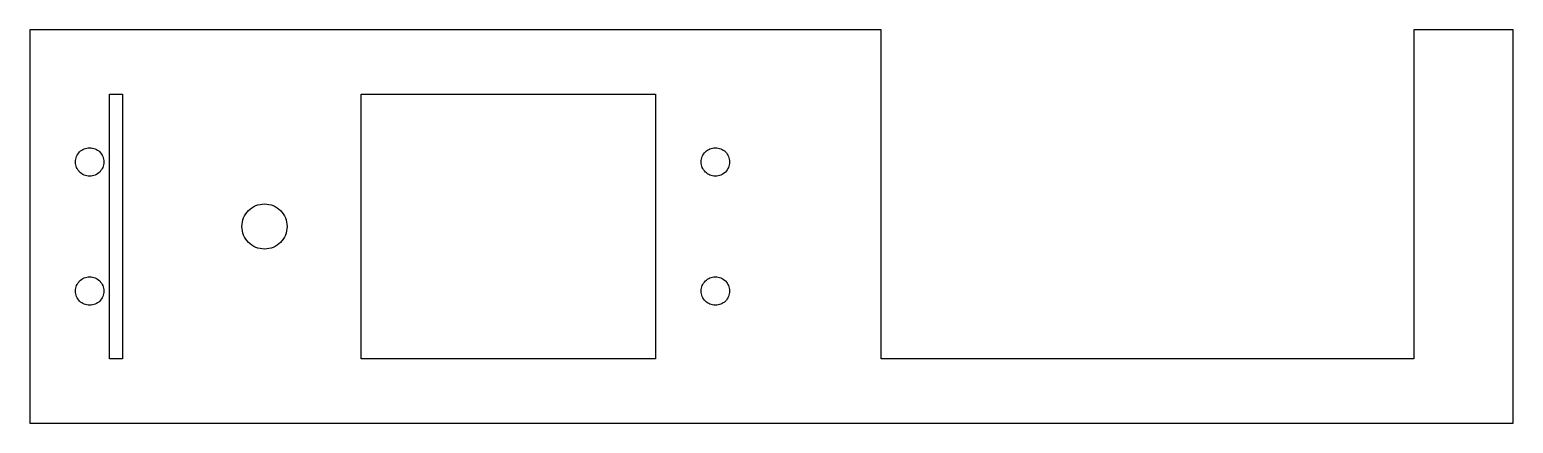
# Model space of a CAD drawing. Header units: metres. Extents: x 0 to 115, y 0 to 30.
import ezdxf

# ---------------------------------------------------------------- set-up
doc = ezdxf.new("R2010")
doc.units = ezdxf.units.M

msp = doc.modelspace()

# ---------------------------------------------------------------- linework, layer by layer
for p, q in [((66, 30.5), (0, 30.5)), ((0, 30.5), (0, 0)), ((66, 5), (66, 30.5)), ((115, 30.5), (107.3, 30.5)), ((107.3, 30.5), (107.3, 5)), ((115, 0), (115, 30.5)), ((6.2, 5), (6.2, 25.5)), ((6.2, 25.5), (7.2, 25.5)), ((7.2, 25.5), (7.2, 5)), ((25.7, 5), (25.7, 25.5)), ((25.7, 25.5), (48.5, 25.5)), ((48.5, 25.5), (48.5, 5)), ((3.63373, 20.6709), (3.67989, 20.7685)), ((3.67989, 20.7685), (3.73538, 20.8611)), ((3.73538, 20.8611), (3.79968, 20.9478)), ((3.79968, 20.9478), (3.87218, 21.0278)), ((3.87218, 21.0278), (3.95216, 21.1003)), ((3.95216, 21.1003), (4.03886, 21.1646)), ((4.03886, 21.1646), (4.13145, 21.2201)), ((4.13145, 21.2201), (4.22903, 21.2663)), ((4.22903, 21.2663), (4.33067, 21.3026)), ((4.33067, 21.3026), (4.43539, 21.3289)), ((4.43539, 21.3289), (4.54218, 21.3447)), ((4.54218, 21.3447), (4.64999, 21.35)), ((4.64999, 21.35), (4.75781, 21.3447)), ((4.75781, 21.3447), (4.86459, 21.3289)), ((4.86459, 21.3289), (4.9693, 21.3026)), ((4.9693, 21.3026), (5.07094, 21.2663)), ((5.07094, 21.2663), (5.16853, 21.2201)), ((5.16853, 21.2201), (5.26112, 21.1646)), ((5.26112, 21.1646), (5.34782, 21.1003)), ((5.34782, 21.1003), (5.42781, 21.0278)), ((5.42781, 21.0278), (5.50031, 20.9478)), ((5.50031, 20.9478), (5.56461, 20.8611)), ((5.56461, 20.8611), (5.6201, 20.7685)), ((5.6201, 20.7685), (5.66626, 20.6709)), ((52.1337, 20.6709), (52.1799, 20.7685)), ((52.1799, 20.7685), (52.2354, 20.8611)), ((52.2354, 20.8611), (52.2997, 20.9478)), ((52.2997, 20.9478), (52.3722, 21.0278)), ((52.3722, 21.0278), (52.4522, 21.1003)), ((52.4522, 21.1003), (52.5389, 21.1646)), ((52.5389, 21.1646), (52.6315, 21.2201)), ((52.6315, 21.2201), (52.729, 21.2663)), ((52.729, 21.2663), (52.8307, 21.3026)), ((52.8307, 21.3026), (52.9354, 21.3289)), ((52.9354, 21.3289), (53.0422, 21.3447)), ((53.0422, 21.3447), (53.15, 21.35)), ((53.15, 21.35), (53.2578, 21.3447)), ((53.2578, 21.3447), (53.3646, 21.3289)), ((53.3646, 21.3289), (53.4693, 21.3026)), ((53.4693, 21.3026), (53.571, 21.2663)), ((53.571, 21.2663), (53.6685, 21.2201)), ((53.6685, 21.2201), (53.7611, 21.1646)), ((53.7611, 21.1646), (53.8478, 21.1003)), ((53.8478, 21.1003), (53.9278, 21.0278)), ((53.9278, 21.0278), (54.0003, 20.9478)), ((54.0003, 20.9478), (54.0646, 20.8611)), ((54.0646, 20.8611), (54.1201, 20.7685)), ((54.1201, 20.7685), (54.1663, 20.6709)), ((3.54999, 20.25), (3.55528, 20.3578)), ((3.55528, 20.1422), (3.54999, 20.25)), ((3.55528, 20.3578), (3.57112, 20.4646)), ((3.57112, 20.0354), (3.55528, 20.1422)), ((3.57112, 20.4646), (3.59735, 20.5693)), ((3.59735, 19.9307), (3.57112, 20.0354)), ((3.59735, 20.5693), (3.63373, 20.6709)), ((3.63373, 19.829), (3.59735, 19.9307)), ((3.67989, 19.7315), (3.63373, 19.829)), ((3.73538, 19.6389), (3.67989, 19.7315)), ((3.79968, 19.5522), (3.73538, 19.6389)), ((3.87218, 19.4722), (3.79968, 19.5522)), ((5.50031, 19.5522), (5.42781, 19.4722)), ((5.56461, 19.6389), (5.50031, 19.5522)), ((5.6201, 19.7315), (5.56461, 19.6389)), ((5.66626, 19.829), (5.6201, 19.7315)), ((5.66626, 20.6709), (5.70262, 20.5693)), ((5.70262, 19.9307), (5.66626, 19.829)), ((5.70262, 20.5693), (5.72885, 20.4646)), ((5.72885, 20.0354), (5.70262, 19.9307)), ((5.72885, 20.4646), (5.74469, 20.3578)), ((5.74469, 20.1422), (5.72885, 20.0354)), ((5.74469, 20.3578), (5.75, 20.25)), ((5.75, 20.25), (5.74469, 20.1422)), ((52.05, 20.25), (52.0553, 20.3578)), ((52.0553, 20.1422), (52.05, 20.25)), ((52.0553, 20.3578), (52.0711, 20.4646)), ((52.0711, 20.0354), (52.0553, 20.1422)), ((52.0711, 20.4646), (52.0974, 20.5693)), ((52.0974, 19.9307), (52.0711, 20.0354)), ((52.0974, 20.5693), (52.1337, 20.6709)), ((52.1337, 19.829), (52.0974, 19.9307)), ((52.1799, 19.7315), (52.1337, 19.829)), ((52.2354, 19.6389), (52.1799, 19.7315)), ((52.2997, 19.5522), (52.2354, 19.6389)), ((52.3722, 19.4722), (52.2997, 19.5522)), ((54.0003, 19.5522), (53.9278, 19.4722)), ((54.0646, 19.6389), (54.0003, 19.5522)), ((54.1201, 19.7315), (54.0646, 19.6389)), ((54.1663, 19.829), (54.1201, 19.7315)), ((54.1663, 20.6709), (54.2026, 20.5693)), ((54.2026, 19.9307), (54.1663, 19.829)), ((54.2026, 20.5693), (54.2289, 20.4646)), ((54.2289, 20.0354), (54.2026, 19.9307)), ((54.2289, 20.4646), (54.2447, 20.3578)), ((54.2447, 20.1422), (54.2289, 20.0354)), ((54.2447, 20.3578), (54.25, 20.25)), ((54.25, 20.25), (54.2447, 20.1422)), ((3.95216, 19.3997), (3.87218, 19.4722)), ((4.03886, 19.3354), (3.95216, 19.3997)), ((4.13145, 19.2799), (4.03886, 19.3354)), ((4.22903, 19.2337), (4.13145, 19.2799)), ((4.33067, 19.1974), (4.22903, 19.2337)), ((4.43539, 19.1711), (4.33067, 19.1974)), ((4.54218, 19.1553), (4.43539, 19.1711)), ((4.64999, 19.15), (4.54218, 19.1553)), ((4.75781, 19.1553), (4.64999, 19.15)), ((4.86459, 19.1711), (4.75781, 19.1553)), ((4.9693, 19.1974), (4.86459, 19.1711)), ((5.07094, 19.2337), (4.9693, 19.1974)), ((5.16853, 19.2799), (5.07094, 19.2337)), ((5.26112, 19.3354), (5.16853, 19.2799)), ((5.34782, 19.3997), (5.26112, 19.3354)), ((5.42781, 19.4722), (5.34782, 19.3997)), ((52.4522, 19.3997), (52.3722, 19.4722)), ((52.5389, 19.3354), (52.4522, 19.3997)), ((52.6315, 19.2799), (52.5389, 19.3354)), ((52.729, 19.2337), (52.6315, 19.2799)), ((52.8307, 19.1974), (52.729, 19.2337)), ((52.9354, 19.1711), (52.8307, 19.1974)), ((53.0422, 19.1553), (52.9354, 19.1711)), ((53.15, 19.15), (53.0422, 19.1553)), ((53.2578, 19.1553), (53.15, 19.15)), ((53.3646, 19.1711), (53.2578, 19.1553)), ((53.4693, 19.1974), (53.3646, 19.1711)), ((53.571, 19.2337), (53.4693, 19.1974)), ((53.6685, 19.2799), (53.571, 19.2337)), ((53.7611, 19.3354), (53.6685, 19.2799)), ((53.8478, 19.3997), (53.7611, 19.3354)), ((53.9278, 19.4722), (53.8478, 19.3997)), ((16.6566, 16.0749), (16.7449, 16.2222)), ((16.7449, 16.2222), (16.8472, 16.3602)), ((16.8472, 16.3602), (16.9626, 16.4874)), ((16.9626, 16.4874), (17.0898, 16.6028)), ((17.0898, 16.6028), (17.2278, 16.7051)), ((17.2278, 16.7051), (17.375, 16.7934)), ((17.375, 16.7934), (17.5303, 16.8668)), ((17.5303, 16.8668), (17.692, 16.9246)), ((17.692, 16.9246), (17.8586, 16.9664)), ((17.8586, 16.9664), (18.0285, 16.9916)), ((18.0285, 16.9916), (18.2, 17)), ((18.2, 17), (18.3715, 16.9916)), ((18.3715, 16.9916), (18.5414, 16.9664)), ((18.5414, 16.9664), (18.708, 16.9246)), ((18.708, 16.9246), (18.8697, 16.8668)), ((18.8697, 16.8668), (19.0249, 16.7934)), ((19.0249, 16.7934), (19.1722, 16.7051)), ((19.1722, 16.7051), (19.3102, 16.6028)), ((19.3102, 16.6028), (19.4374, 16.4874)), ((19.4374, 16.4874), (19.5528, 16.3602)), ((19.5528, 16.3602), (19.6551, 16.2222)), ((19.6551, 16.2222), (19.7434, 16.0749)), ((16.45, 15.25), (16.4584, 15.4215)), ((16.4584, 15.0785), (16.45, 15.25)), ((16.4584, 15.4215), (16.4836, 15.5914)), ((16.4836, 14.9086), (16.4584, 15.0785)), ((16.4836, 15.5914), (16.5253, 15.758)), ((16.5253, 15.758), (16.5832, 15.9197)), ((16.5832, 15.9197), (16.6566, 16.0749)), ((19.7434, 16.0749), (19.8168, 15.9197)), ((19.8168, 15.9197), (19.8746, 15.758)), ((19.8746, 15.758), (19.9164, 15.5914)), ((19.9164, 15.5914), (19.9416, 15.4215)), ((19.9416, 15.0785), (19.9164, 14.9086)), ((19.9416, 15.4215), (19.95, 15.25)), ((19.95, 15.25), (19.9416, 15.0785)), ((16.5253, 14.742), (16.4836, 14.9086)), ((16.5832, 14.5803), (16.5253, 14.742)), ((16.6566, 14.425), (16.5832, 14.5803)), ((16.7449, 14.2777), (16.6566, 14.425)), ((16.8472, 14.1398), (16.7449, 14.2777)), ((16.9626, 14.0126), (16.8472, 14.1398)), ((17.0898, 13.8972), (16.9626, 14.0126)), ((17.2278, 13.7949), (17.0898, 13.8972)), ((19.3102, 13.8972), (19.1722, 13.7949)), ((19.4374, 14.0126), (19.3102, 13.8972)), ((19.5528, 14.1398), (19.4374, 14.0126)), ((19.6551, 14.2777), (19.5528, 14.1398)), ((19.7434, 14.425), (19.6551, 14.2777)), ((19.8168, 14.5803), (19.7434, 14.425)), ((19.8746, 14.742), (19.8168, 14.5803)), ((19.9164, 14.9086), (19.8746, 14.742)), ((17.375, 13.7066), (17.2278, 13.7949)), ((17.5303, 13.6332), (17.375, 13.7066)), ((17.692, 13.5753), (17.5303, 13.6332)), ((17.8586, 13.5336), (17.692, 13.5753)), ((18.0285, 13.5084), (17.8586, 13.5336)), ((18.2, 13.5), (18.0285, 13.5084)), ((18.3715, 13.5084), (18.2, 13.5)), ((18.5414, 13.5336), (18.3715, 13.5084)), ((18.708, 13.5753), (18.5414, 13.5336)), ((18.8697, 13.6332), (18.708, 13.5753)), ((19.0249, 13.7066), (18.8697, 13.6332)), ((19.1722, 13.7949), (19.0249, 13.7066)), ((3.54999, 10.25), (3.55528, 10.3578)), ((3.55528, 10.3578), (3.57112, 10.4646)), ((3.57112, 10.4646), (3.59735, 10.5693)), ((3.59735, 10.5693), (3.63373, 10.6709)), ((3.63373, 10.6709), (3.67989, 10.7685)), ((3.67989, 10.7685), (3.73538, 10.8611)), ((3.73538, 10.8611), (3.79968, 10.9478)), ((3.79968, 10.9478), (3.87218, 11.0278)), ((3.87218, 11.0278), (3.95216, 11.1003)), ((3.95216, 11.1003), (4.03886, 11.1646)), ((4.03886, 11.1646), (4.13145, 11.2201)), ((4.13145, 11.2201), (4.22903, 11.2663)), ((4.22903, 11.2663), (4.33067, 11.3026)), ((4.33067, 11.3026), (4.43539, 11.3289)), ((4.43539, 11.3289), (4.54218, 11.3447)), ((4.54218, 11.3447), (4.64999, 11.35)), ((4.64999, 11.35), (4.75781, 11.3447)), ((4.75781, 11.3447), (4.86459, 11.3289)), ((4.86459, 11.3289), (4.9693, 11.3026)), ((4.9693, 11.3026), (5.07094, 11.2663)), ((5.07094, 11.2663), (5.16853, 11.2201)), ((5.16853, 11.2201), (5.26112, 11.1646)), ((5.26112, 11.1646), (5.34782, 11.1003)), ((5.34782, 11.1003), (5.42781, 11.0278)), ((5.42781, 11.0278), (5.50031, 10.9478)), ((5.50031, 10.9478), (5.56461, 10.8611)), ((5.56461, 10.8611), (5.6201, 10.7685)), ((5.6201, 10.7685), (5.66626, 10.6709)), ((5.66626, 10.6709), (5.70262, 10.5693)), ((5.70262, 10.5693), (5.72885, 10.4646)), ((5.72885, 10.4646), (5.74469, 10.3578)), ((5.74469, 10.3578), (5.75, 10.25)), ((52.05, 10.25), (52.0553, 10.3578)), ((52.0553, 10.3578), (52.0711, 10.4646)), ((52.0711, 10.4646), (52.0974, 10.5693)), ((52.0974, 10.5693), (52.1337, 10.6709)), ((52.1337, 10.6709), (52.1799, 10.7685)), ((52.1799, 10.7685), (52.2354, 10.8611)), ((52.2354, 10.8611), (52.2997, 10.9478)), ((52.2997, 10.9478), (52.3722, 11.0278)), ((52.3722, 11.0278), (52.4522, 11.1003)), ((52.4522, 11.1003), (52.5389, 11.1646)), ((52.5389, 11.1646), (52.6315, 11.2201)), ((52.6315, 11.2201), (52.729, 11.2663)), ((52.729, 11.2663), (52.8307, 11.3026)), ((52.8307, 11.3026), (52.9354, 11.3289)), ((52.9354, 11.3289), (53.0422, 11.3447)), ((53.0422, 11.3447), (53.15, 11.35)), ((53.15, 11.35), (53.2578, 11.3447)), ((53.2578, 11.3447), (53.3646, 11.3289)), ((53.3646, 11.3289), (53.4693, 11.3026)), ((53.4693, 11.3026), (53.571, 11.2663)), ((53.571, 11.2663), (53.6685, 11.2201)), ((53.6685, 11.2201), (53.7611, 11.1646)), ((53.7611, 11.1646), (53.8478, 11.1003)), ((53.8478, 11.1003), (53.9278, 11.0278)), ((53.9278, 11.0278), (54.0003, 10.9478)), ((54.0003, 10.9478), (54.0646, 10.8611)), ((54.0646, 10.8611), (54.1201, 10.7685)), ((54.1201, 10.7685), (54.1663, 10.6709)), ((54.1663, 10.6709), (54.2026, 10.5693)), ((54.2026, 10.5693), (54.2289, 10.4646)), ((54.2289, 10.4646), (54.2447, 10.3578)), ((54.2447, 10.3578), (54.25, 10.25)), ((3.55528, 10.1422), (3.54999, 10.25)), ((3.57112, 10.0354), (3.55528, 10.1422)), ((3.59735, 9.93068), (3.57112, 10.0354)), ((3.63373, 9.82904), (3.59735, 9.93068)), ((3.67989, 9.73146), (3.63373, 9.82904)), ((3.73538, 9.63887), (3.67989, 9.73146)), ((3.79968, 9.55215), (3.73538, 9.63887)), ((3.87218, 9.47217), (3.79968, 9.55215)), ((3.95216, 9.39967), (3.87218, 9.47217)), ((4.03886, 9.33537), (3.95216, 9.39967)), ((4.13145, 9.27988), (4.03886, 9.33537)), ((4.22903, 9.23372), (4.13145, 9.27988)), ((4.33067, 9.19736), (4.22903, 9.23372)), ((5.07094, 9.23372), (4.9693, 9.19736)), ((5.16853, 9.27988), (5.07094, 9.23372)), ((5.26112, 9.33537), (5.16853, 9.27988)), ((5.34782, 9.39967), (5.26112, 9.33537)), ((5.42781, 9.47217), (5.34782, 9.39967)), ((5.50031, 9.55215), (5.42781, 9.47217)), ((5.56461, 9.63887), (5.50031, 9.55215)), ((5.6201, 9.73146), (5.56461, 9.63887)), ((5.66626, 9.82904), (5.6201, 9.73146)), ((5.70262, 9.93068), (5.66626, 9.82904)), ((5.72885, 10.0354), (5.70262, 9.93068)), ((5.74469, 10.1422), (5.72885, 10.0354)), ((5.75, 10.25), (5.74469, 10.1422)), ((52.0553, 10.1422), (52.05, 10.25)), ((52.0711, 10.0354), (52.0553, 10.1422)), ((52.0974, 9.93068), (52.0711, 10.0354)), ((52.1337, 9.82904), (52.0974, 9.93068)), ((52.1799, 9.73146), (52.1337, 9.82904)), ((52.2354, 9.63887), (52.1799, 9.73146)), ((52.2997, 9.55215), (52.2354, 9.63887)), ((52.3722, 9.47217), (52.2997, 9.55215)), ((52.4522, 9.39967), (52.3722, 9.47217)), ((52.5389, 9.33537), (52.4522, 9.39967)), ((52.6315, 9.27988), (52.5389, 9.33537)), ((52.729, 9.23372), (52.6315, 9.27988)), ((52.8307, 9.19736), (52.729, 9.23372)), ((53.571, 9.23372), (53.4693, 9.19736)), ((53.6685, 9.27988), (53.571, 9.23372)), ((53.7611, 9.33537), (53.6685, 9.27988)), ((53.8478, 9.39967), (53.7611, 9.33537)), ((53.9278, 9.47217), (53.8478, 9.39967)), ((54.0003, 9.55215), (53.9278, 9.47217)), ((54.0646, 9.63887), (54.0003, 9.55215)), ((54.1201, 9.73146), (54.0646, 9.63887)), ((54.1663, 9.82904), (54.1201, 9.73146)), ((54.2026, 9.93068), (54.1663, 9.82904)), ((54.2289, 10.0354), (54.2026, 9.93068)), ((54.2447, 10.1422), (54.2289, 10.0354)), ((54.25, 10.25), (54.2447, 10.1422)), ((4.43539, 9.17113), (4.33067, 9.19736)), ((4.54218, 9.15529), (4.43539, 9.17113)), ((4.64999, 9.14999), (4.54218, 9.15529)), ((4.75781, 9.15529), (4.64999, 9.14999)), ((4.86459, 9.17113), (4.75781, 9.15529)), ((4.9693, 9.19736), (4.86459, 9.17113)), ((52.9354, 9.17113), (52.8307, 9.19736)), ((53.0422, 9.15529), (52.9354, 9.17113)), ((53.15, 9.14999), (53.0422, 9.15529)), ((53.2578, 9.15529), (53.15, 9.14999)), ((53.3646, 9.17113), (53.2578, 9.15529)), ((53.4693, 9.19736), (53.3646, 9.17113)), ((7.2, 5), (6.2, 5)), ((48.5, 5), (25.7, 5)), ((107.3, 5), (66, 5)), ((0, 0), (115, 0))]:
    msp.add_line(p, q)

doc.saveas('drawing.dxf')
